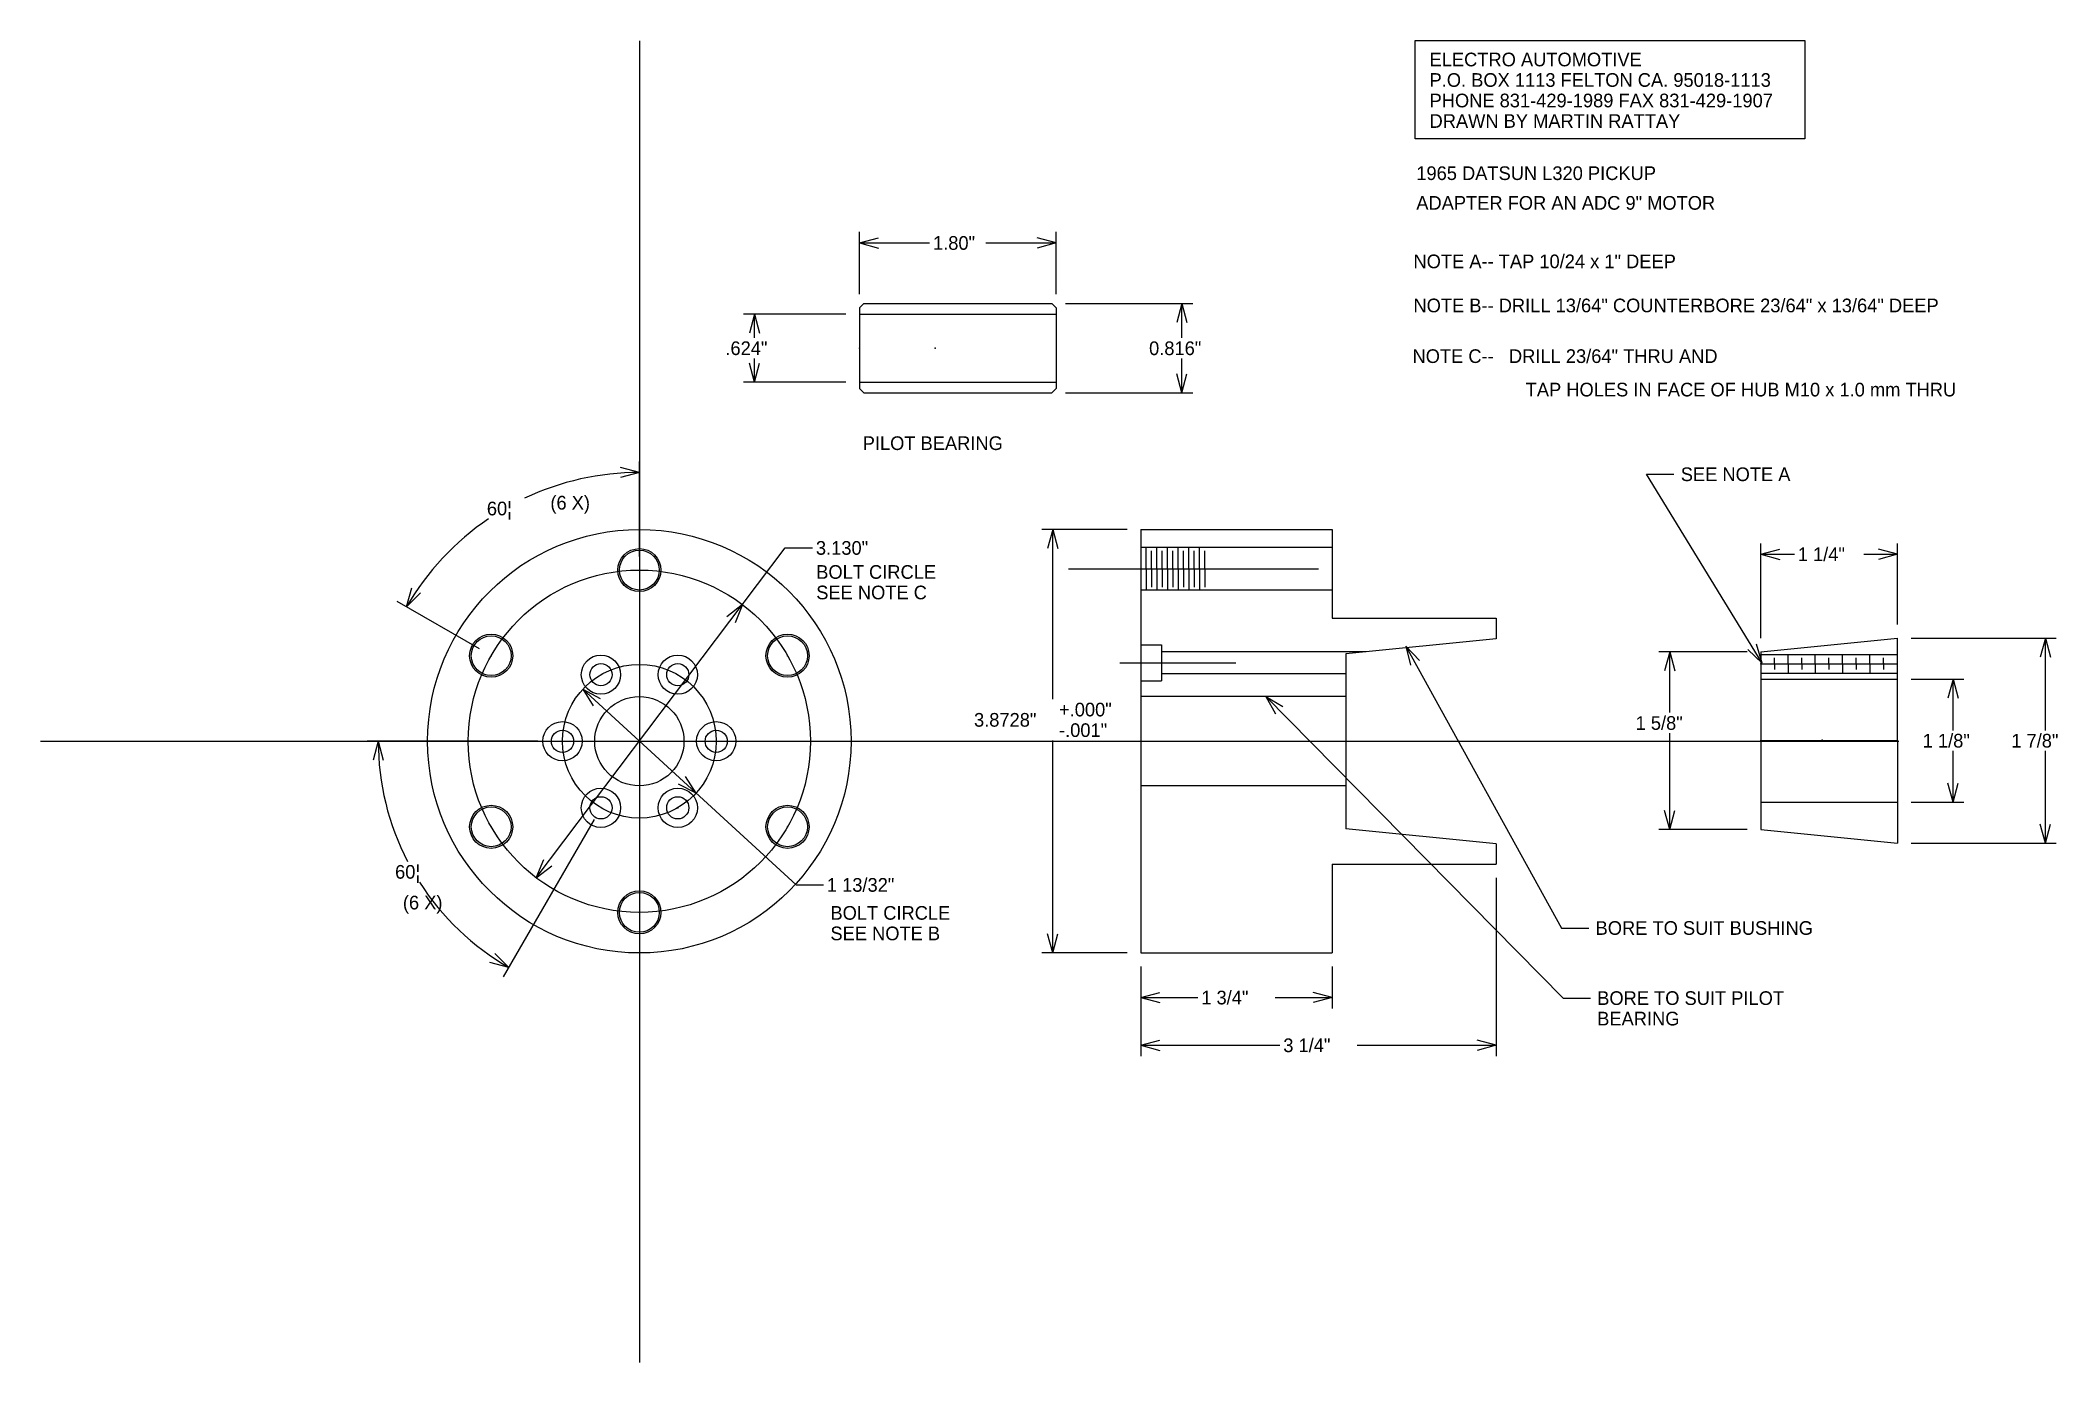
# Model space of a CAD drawing. Extents: x -5.5 to 13, y -5.7 to 6.4.
import ezdxf

# ---------------------------------------------------------------- set-up
doc = ezdxf.new("R2010")
doc.units = 0

msp = doc.modelspace()

# ---------------------------------------------------------------- linework, layer by layer
at = {"layer": 'BUSHING', "color": 7, "linetype": 'CONTINUOUS'}
for p, q in [((10.258081, 0.817818), (11.508081, 0.942818)), ((11.508081, 0.005318), (11.508081, 0.942818)), ((10.258081, 0.817818), (10.258081, 0.005318)), ((10.258081, 0.794377), (11.508081, 0.794377)), ((10.381941, 0.709346), (10.381941, 0.764046)), ((10.506941, 0.709346), (10.506941, 0.795733)), ((10.631941, 0.709346), (10.631941, 0.764046)), ((10.756941, 0.709346), (10.756941, 0.795733)), ((10.881941, 0.709346), (10.881941, 0.764046)), ((11.006941, 0.709346), (11.006941, 0.795733)), ((11.131941, 0.709346), (11.131941, 0.764046)), ((11.256941, 0.709346), (11.256941, 0.795733)), ((11.381941, 0.709346), (11.381941, 0.764046)), ((10.256941, 0.709346), (11.508081, 0.709346)), ((10.258081, 0.622477), (11.508081, 0.622477)), ((10.258081, 0.56781), (11.508081, 0.56781)), ((10.381941, 0.709346), (10.381941, 0.654646)), ((10.506941, 0.709346), (10.506941, 0.62296)), ((10.631941, 0.709346), (10.631941, 0.654646)), ((10.756941, 0.709346), (10.756941, 0.62296)), ((10.881941, 0.709346), (10.881941, 0.654646)), ((11.006941, 0.709346), (11.006941, 0.62296)), ((11.131941, 0.709346), (11.131941, 0.654646)), ((11.256941, 0.709346), (11.256941, 0.62296)), ((11.381941, 0.709346), (11.381941, 0.654646)), ((10.258081, 0.005318), (10.258081, -0.807182)), ((10.258081, 0.005318), (11.508081, 0.005318)), ((11.508081, 0.005318), (11.508081, -0.932182)), ((10.260588, -0.557173), (11.508081, -0.557173)), ((10.258081, -0.807182), (11.508081, -0.932182))]:
    msp.add_line(p, q, dxfattribs=at)
at = {"layer": 'BUSHING', "color": 7}
for p in [(10.256941, 0.709346), (10.381941, 0.709346), (10.506941, 0.709346), (10.506941, 0.709346), (10.631941, 0.709346), (10.631941, 0.709346), (10.756941, 0.709346), (10.756941, 0.709346), (10.756941, 0.709346), (10.881941, 0.709346), (11.006941, 0.709346), (11.006941, 0.709346), (11.131941, 0.709346), (11.256941, 0.709346), (11.256941, 0.709346), (11.381941, 0.709346), (11.383402, 0.708427), (11.383402, 0.708427), (11.383409, 0.708427), (11.383409, 0.708427), (10.258081, 0.005318), (10.258081, 0.005318), (10.258081, 0.005318), (10.820572, 0.008772)]:
    msp.add_point(p, dxfattribs=at)
at = {"layer": 'CENTER_LINE', "color": 7, "linetype": 'CONTINUOUS'}
for p, q in [((0, 6.403603), (0, -5.682554)), ((-5.479306, 0), (11.520695, 0))]:
    msp.add_line(p, q, dxfattribs=at)
at = {"layer": 'DIMENSIONS', "color": 7, "linetype": 'CONTINUOUS'}
for p, q in [((7.095465, 6.409418), (10.661916, 6.409418)), ((7.095465, 5.509433), (7.095465, 6.409418)), ((10.661916, 6.409418), (10.661916, 5.509433)), ((10.661916, 5.509433), (7.095465, 5.509433)), ((1.88757, 3.90622), (0.953292, 3.90622)), ((1.053292, 3.90622), (1.006704, 3.732353)), ((1.053292, 3.90622), (1.099879, 3.732353)), ((1.053292, 3.688205), (1.053292, 3.90622)), ((1.053292, 3.28222), (1.006704, 3.456086)), ((1.053292, 3.28222), (1.053292, 3.500234)), ((1.053292, 3.28222), (1.099879, 3.456086)), ((1.88757, 3.28222), (0.953292, 3.28222)), ((0, 2.457761), (-0.173867, 2.504348)), ((0, 2.457761), (-0.173867, 2.411174)), ((0, 1.69), (0, 2.557761)), ((10.271302, 0.713787), (9.213593, 2.441378)), ((9.213593, 2.441378), (9.463593, 2.441378)), ((-0.942491, -1.249374), (1.333772, 1.768058)), ((1.333772, 1.768058), (1.583772, 1.768058)), ((10.258081, 0.942818), (10.258081, 1.809796)), ((10.258081, 1.709796), (10.431948, 1.756383)), ((10.258081, 1.709796), (10.431948, 1.663208)), ((10.258081, 1.709796), (10.565203, 1.709796)), ((11.20096, 1.709796), (11.508081, 1.709796)), ((11.508081, 1.709796), (11.334215, 1.756383)), ((11.508081, 1.709796), (11.334215, 1.663208)), ((11.508081, 1.067818), (11.508081, 1.809796)), ((-2.128483, 1.228881), (-2.081896, 1.402747)), ((-2.128483, 1.228881), (-2.001204, 1.35616)), ((-1.463582, 0.845), (-2.215086, 1.278881)), ((0.942491, 1.249374), (0.800592, 1.138629)), ((0.942491, 1.249374), (0.874975, 1.082516)), ((11.633081, 0.942818), (12.960924, 0.942818)), ((12.860924, 0.942818), (12.814337, 0.768952)), ((12.860924, 0.942818), (12.907512, 0.768952)), ((12.860924, 0.099476), (12.860924, 0.942818)), ((7.011995, 0.869425), (7.136805, 0.739723)), ((7.011995, 0.869425), (7.055232, 0.694695)), ((7.011995, 0.869425), (8.434661, -1.707869)), ((10.133081, 0.817818), (9.325135, 0.817818)), ((9.425135, 0.817818), (9.378547, 0.643952)), ((9.425135, 0.817818), (9.471722, 0.643952)), ((9.425135, 0.261579), (9.425135, 0.817818)), ((10.271302, 0.713787), (10.140784, 0.837743)), ((10.271302, 0.713787), (10.220249, 0.886395)), ((11.633081, 0.56781), (12.116521, 0.56781)), ((12.016521, 0.56781), (11.969934, 0.393943)), ((12.016521, 0.56781), (12.063109, 0.393943)), ((12.016521, 0.099476), (12.016521, 0.56781)), ((-0.518357, 0.474884), (-0.358686, 0.391787)), ((-0.518357, 0.474884), (-0.421627, 0.323084)), ((-0.518357, 0.474884), (1.433993, -1.313725)), ((5.729935, 0.408315), (5.885192, 0.317237)), ((5.729935, 0.408315), (5.818852, 0.251811)), ((5.729935, 0.408315), (8.449218, -2.348912)), ((-0.929499, 0), (-2.488526, 0)), ((-2.388526, 0), (-2.435114, -0.173867)), ((-2.388526, 0), (-2.341939, -0.173867)), ((9.425135, -0.807182), (9.425135, 0.073029)), ((12.016521, -0.557173), (12.016521, -0.08884)), ((12.860924, -0.932182), (12.860924, -0.08884)), ((0.518358, -0.474884), (0.421628, -0.323084)), ((0.518358, -0.474884), (0.358687, -0.391787)), ((12.016521, -0.557173), (11.969934, -0.383306)), ((12.016521, -0.557173), (12.063109, -0.383306)), ((-0.413999, -0.717069), (-1.244261, -2.155128)), ((9.425135, -0.807182), (9.378547, -0.633315)), ((9.425135, -0.807182), (9.471722, -0.633315)), ((11.633081, -0.557173), (12.116521, -0.557173)), ((10.133081, -0.807182), (9.325135, -0.807182)), ((12.860924, -0.932182), (12.814337, -0.758315)), ((12.860924, -0.932182), (12.907512, -0.758315)), ((-0.942491, -1.249374), (-0.874975, -1.082516)), ((11.633081, -0.932182), (12.960924, -0.932182)), ((-0.942491, -1.249374), (-0.800592, -1.138629)), ((1.433993, -1.313725), (1.683993, -1.313725)), ((8.434661, -1.707869), (8.684661, -1.707869)), ((-1.194261, -2.068526), (-1.368128, -2.021938)), ((-1.194261, -2.068526), (-1.321541, -1.941247)), ((8.449218, -2.348912), (8.699218, -2.348912))]:
    msp.add_line(p, q, dxfattribs=at)
for radius, start, end in [(2.457761, 90, 115.27602), (2.457761, 124.127663, 149.999991), (2.388527, 180, 207.429454), (2.388527, 212.639029, 240.000043)]:
    msp.add_arc((0, 0), radius, start, end, dxfattribs=at)
at = {"layer": 'HUB_DETAIL', "color": 7, "linetype": 'CONTINUOUS'}
for p, q in [((2.01257, 4.08722), (2.01257, 4.657034)), ((3.81257, 4.08722), (3.81257, 4.657034)), ((2.01257, 4.557034), (2.186437, 4.603622)), ((2.01257, 4.557034), (2.186437, 4.510447)), ((2.01257, 4.557034), (2.654884, 4.557034)), ((3.170256, 4.557034), (3.81257, 4.557034)), ((3.81257, 4.557034), (3.638703, 4.603622)), ((3.81257, 4.557034), (3.638703, 4.510447)), ((3.89757, 4.00222), (5.06201, 4.00222)), ((4.96201, 4.00222), (4.915422, 3.828353)), ((4.96201, 4.00222), (5.008597, 3.828353)), ((4.96201, 3.688518), (4.96201, 4.00222)), ((4.96201, 3.18622), (4.915422, 3.360086)), ((4.96201, 3.18622), (4.96201, 3.499921)), ((4.96201, 3.18622), (5.008597, 3.360086)), ((3.89757, 3.18622), (5.06201, 3.18622)), ((4.462545, 1.9364), (3.681021, 1.9364)), ((3.781021, 1.9364), (3.734433, 1.762533)), ((3.781021, 1.9364), (3.827608, 1.762533)), ((3.781021, 0.384253), (3.781021, 1.9364)), ((4.587545, 1.9364), (4.587545, -1.9364)), ((4.587545, 1.9364), (6.337545, 1.9364)), ((6.337545, 1.9364), (6.337545, 1.1255)), ((6.337545, 1.771369), (4.587219, 1.771369)), ((4.636292, 1.575868), (4.636292, 1.771318)), ((4.685036, 1.575868), (4.685036, 1.740449)), ((4.733779, 1.575868), (4.733779, 1.771318)), ((4.782522, 1.575868), (4.782522, 1.740449)), ((4.831266, 1.575868), (4.831266, 1.771318)), ((4.880009, 1.575868), (4.880009, 1.740449)), ((4.928752, 1.575868), (4.928752, 1.771318)), ((4.977495, 1.575868), (4.977495, 1.740449)), ((5.026239, 1.575868), (5.026239, 1.771318)), ((5.074982, 1.575868), (5.074982, 1.740449)), ((5.123725, 1.575868), (5.123725, 1.771318)), ((5.172469, 1.575868), (5.172469, 1.740449)), ((3.925599, 1.576369), (6.212545, 1.576369)), ((4.636292, 1.575868), (4.636292, 1.387214)), ((4.685036, 1.575042), (4.685036, 1.410462)), ((4.733779, 1.575868), (4.733779, 1.387214)), ((4.782522, 1.575042), (4.782522, 1.410462)), ((4.831266, 1.575868), (4.831266, 1.387214)), ((4.880009, 1.575042), (4.880009, 1.410462)), ((4.928752, 1.575868), (4.928752, 1.387214)), ((4.977495, 1.575042), (4.977495, 1.410462)), ((5.026239, 1.575868), (5.026239, 1.387214)), ((5.074982, 1.575042), (5.074982, 1.410462)), ((5.123725, 1.575868), (5.123725, 1.387214)), ((5.172469, 1.575042), (5.172469, 1.410462)), ((6.337545, 1.38137), (4.587132, 1.38137)), ((6.337545, 1.1255), (7.837545, 1.1255)), ((7.837545, 1.1255), (7.837545, 0.938)), ((7.837545, 0.938), (6.462545, 0.8005)), ((4.587545, 0.880369), (4.775045, 0.880369)), ((4.775045, 0.880369), (4.775045, 0.552369)), ((6.646958, 0.818941), (4.775045, 0.818941)), ((6.462545, 0.8005), (6.462545, -0.7995)), ((4.395739, 0.716369), (5.456271, 0.716369)), ((6.462545, 0.615841), (4.775045, 0.615841)), ((4.587545, 0.552369), (4.775045, 0.552369)), ((6.462545, 0.408), (4.587545, 0.408)), ((3.781021, -1.9364), (3.781021, 0.007842)), ((6.462545, -0.408), (4.587545, -0.408)), ((7.837545, -0.937), (6.462545, -0.7995)), ((7.837545, -0.937), (7.837545, -1.1245)), ((6.337545, -1.1245), (7.837545, -1.1245)), ((6.337545, -1.1245), (6.337545, -1.9364)), ((7.837545, -1.2495), (7.837545, -2.880481)), ((3.781021, -1.9364), (3.734433, -1.762533)), ((3.781021, -1.9364), (3.827608, -1.762533)), ((4.462545, -1.9364), (3.681021, -1.9364)), ((4.587545, -1.9364), (6.337545, -1.9364)), ((4.587545, -2.0614), (4.587545, -2.443826)), ((4.587545, -2.0614), (4.587545, -2.880481)), ((6.337545, -2.0614), (6.337545, -2.443826)), ((4.587545, -2.343826), (4.761411, -2.297239)), ((4.587545, -2.343826), (4.761411, -2.390414)), ((4.587545, -2.343826), (5.108941, -2.343826)), ((5.816148, -2.343826), (6.337545, -2.343826)), ((6.337545, -2.343826), (6.163678, -2.297239)), ((6.337545, -2.343826), (6.163678, -2.390414)), ((4.587545, -2.780481), (4.761411, -2.733893)), ((7.837545, -2.780481), (7.663678, -2.733893)), ((4.587545, -2.780481), (4.761411, -2.827068)), ((4.587545, -2.780481), (5.858941, -2.780481)), ((6.566148, -2.780481), (7.837545, -2.780481)), ((7.837545, -2.780481), (7.663678, -2.827068))]:
    msp.add_line(p, q, dxfattribs=at)
for centre, radius in [((0, 0), 1.9364), ((0, 1.565), 0.197), ((0, 1.565), 0.182), ((0, 0), 1.565), ((-1.355329, 0.7825), 0.197), ((-1.355329, 0.7825), 0.182), ((1.35533, 0.7825), 0.197), ((1.35533, 0.7825), 0.182), ((-0.3515, 0.608816), 0.179499), ((0.3515, 0.608816), 0.1795), ((0, 0), 0.703001), ((-0.3515, 0.608816), 0.1015), ((0.3515, 0.608816), 0.101499), ((-0.703, 0), 0.1795), ((-0.703, 0), 0.1015), ((0.703001, 0.000002), 0.1795), ((0.703001, 0.000002), 0.1015), ((-0.351499, -0.608816), 0.1795), ((-0.351499, -0.608816), 0.101499), ((0.351501, -0.608814), 0.179501), ((0.351501, -0.608814), 0.1015), ((-1.355329, -0.7825), 0.197), ((-1.355329, -0.7825), 0.182), ((1.35533, -0.7825), 0.197), ((1.35533, -0.7825), 0.182), ((0, -1.565), 0.197), ((0, -1.565), 0.182)]:
    msp.add_circle(centre, radius, dxfattribs=at)
at = {"layer": 'HUB_DETAIL', "color": 7}
for p in [(0, 1.9364), (0, 1.565), (4.587545, 1.576369), (4.587545, 1.576369), (4.587545, 1.576369), (4.587545, 1.576369), (4.928752, 1.575868), (4.928752, 1.575868), (4.928752, 1.575868), (-1.355329, 0.7825), (1.35533, 0.7825), (4.587545, 0.716369), (4.587545, 0.716369), (0, 0), (0, 0), (4.587545, 0), (6.462545, 0), (0.351501, -0.608814), (-1.355329, -0.7825), (1.35533, -0.7825), (0, -1.565), (0, -1.9364)]:
    msp.add_point(p, dxfattribs=at)
at = {"layer": 'HUB_NEW', "color": 7, "linetype": 'CONTINUOUS'}
msp.add_circle((0, 0), 0.408, dxfattribs=at)
at = {"layer": 'PILOT_BEARING', "color": 7, "linetype": 'CONTINUOUS'}
for p, q in [((2.01257, 3.96222), (2.05257, 4.00222)), ((2.01257, 3.96222), (2.01257, 3.22622)), ((2.01257, 3.90622), (3.81257, 3.90622)), ((2.05257, 4.00222), (3.77257, 4.00222)), ((3.77257, 4.00222), (3.81257, 3.96222)), ((3.81257, 3.96222), (3.81257, 3.22622)), ((2.01257, 3.28222), (3.81257, 3.28222)), ((2.01257, 3.22622), (2.05257, 3.18622)), ((2.05257, 3.18622), (3.77257, 3.18622)), ((3.77257, 3.18622), (3.81257, 3.22622))]:
    msp.add_line(p, q, dxfattribs=at)
at = {"layer": 'PILOT_BEARING', "color": 7}
for p in [(2.01257, 3.59422), (2.70557, 3.59422)]:
    msp.add_point(p, dxfattribs=at)

# ---------------------------------------------------------------- texts
at = {"layer": 'DIMENSIONS', "color": 7}
for s, p in [('ELECTRO AUTOMOTIVE', (7.228211, 6.171922)), ('P.O. BOX 1113 FELTON CA. 95018-1113', (7.228211, 5.984422)), ('PHONE 831-429-1989 FAX 831-429-1907', (7.228211, 5.796922)), ('DRAWN BY MARTIN RATTAY', (7.228211, 5.609422)), ('1965 DATSUN L320 PICKUP', (7.106821, 5.132174)), ('ADAPTER FOR AN ADC 9" MOTOR', (7.106821, 4.860649)), ('NOTE A-- TAP 10/24 x 1" DEEP', (7.080941, 4.325804)), ('NOTE B-- DRILL 13/64" COUNTERBORE 23/64" x 13/64" DEEP', (7.080941, 3.92264)), ('.624"', (0.786765, 3.531484)), ('NOTE C--   DRILL 23/64" THRU AND', (7.072315, 3.459091)), ('TAP HOLES IN FACE OF HUB M10 x 1.0 mm THRU', (8.1075, 3.153103)), ('PILOT BEARING', (2.042973, 2.663222)), ('SEE NOTE A', (9.526093, 2.378878)), ('(6 X)', (-0.813859, 2.118936)), ('60¦', (-1.39494, 2.065759)), ('3.130"', (1.615022, 1.705261)), ('1 1/4"', (10.596453, 1.647223)), ('BOLT CIRCLE', (1.617988, 1.485355)), ('SEE NOTE C', (1.617988, 1.297855)), ('1 5/8"', (9.112802, 0.104279)), ('1 1/8"', (11.739041, -0.05759)), ('1 7/8"', (12.549505, -0.05759)), ('60¦', (-2.234584, -1.256989)), ('1 13/32"', (1.715243, -1.376312)), ('(6 X)', (-2.163052, -1.537765)), ('BOLT CIRCLE ', (1.747916, -1.632207)), ('BORE TO SUIT BUSHING', (8.747162, -1.770369)), ('SEE NOTE B', (1.747916, -1.819707)), ('BORE TO SUIT PILOT ', (8.761718, -2.411412)), ('BEARING', (8.761718, -2.598912))]:
    msp.add_text(s, height=0.125, dxfattribs=at).set_placement(p)
at = {"layer": 'HUB_DETAIL', "color": 7}
for s, p in [('1.80"', (2.686134, 4.493986)), ('0.816"', (4.662602, 3.531171)), ('3.8728"', (3.061163, 0.13314)), ('+.000"', (3.838727, 0.227298)), ('-.001"', (3.838727, 0.038981)), ('1 3/4"', (5.140191, -2.406399)), ('3 1/4"', (5.890191, -2.843053))]:
    msp.add_text(s, height=0.125, dxfattribs=at).set_placement(p)

doc.saveas('drawing.dxf')
